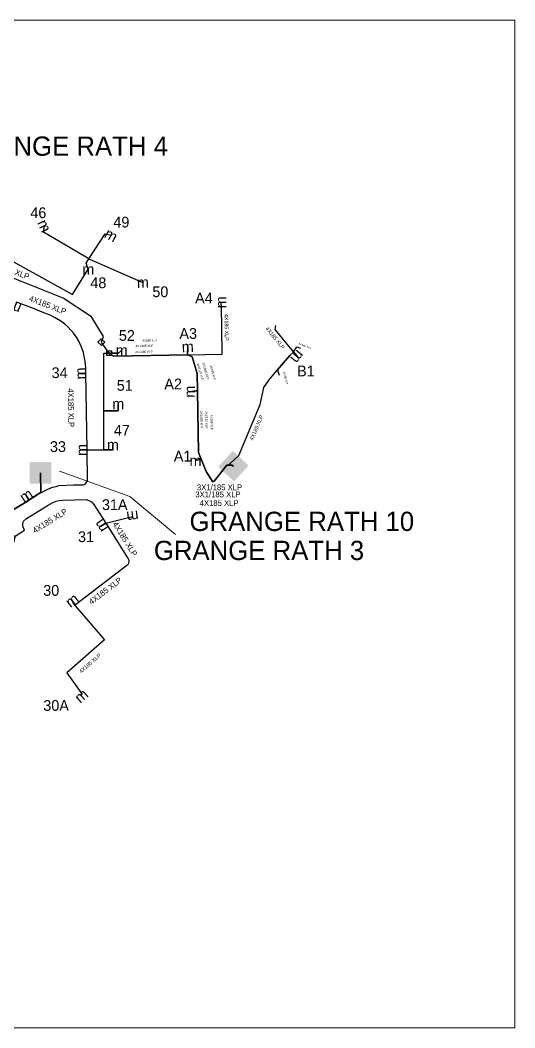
# Model space of a CAD drawing. Header units: metres. Extents: x 311594 to 312456, y 273769 to 274397.
# Drawn here: x 312148 to 312456, y 273769 to 274397 of the extents above; entities that cross this region are included whole.
import ezdxf
from ezdxf.enums import TextEntityAlignment as Align

# ---------------------------------------------------------------- set-up
doc = ezdxf.new("R2010")
doc.units = ezdxf.units.M
doc.header["$MEASUREMENT"] = 0
for name, color, linetype, lineweight in [('Level 10', 7, 'Continuous', 0), ('Level 14', 7, 'Continuous', 0), ('Level 15', 7, 'Continuous', 0), ('Level 16', 7, 'Continuous', 0), ('Level 17', 7, 'Continuous', 0), ('Level 5', 7, 'Continuous', 0), ('Level 6', 7, 'Continuous', 0), ('Level 7', 7, 'Continuous', 0)]:
    doc.layers.add(name, color=color, linetype=linetype, lineweight=lineweight)
doc.styles.add('Style-font_101', font='font_101.shx')
doc.styles.add('Style-WORKING', font='WORKING.shx')

msp = doc.modelspace()

# ---------------------------------------------------------------- linework, layer by layer
at = {"layer": 'Level 10', "color": 7, "linetype": 'Continuous', "lineweight": 0, "flags": 128}
for points in [[(311594, 273769), (312456, 273769), (312456, 274397), (311594, 274397), (311594, 273769)], [(311594, 274397), (311594, 273769), (312456, 273769), (312456, 274397), (311594, 274397)]]:
    msp.add_lwpolyline(points, close=True, dxfattribs=at)
at = {"layer": 'Level 14', "color": 1, "linetype": 'Continuous', "lineweight": 30, "flags": 128}
for points in [[(312198.3, 274196.31), (312199.65, 274199.9), (312192.13, 274212.16), (312174.48, 274223.74), (312110.85, 274249), (312111.18, 274248.88), (312114.21, 274258.3)], [(312280.61, 274119.04), (312279.58, 274119.64), (312277.24, 274119.64), (312276.58, 274119.64), (312268.61, 274109.6), (312267.76, 274109.18), (312263.81, 274115.27), (312260.46, 274123.39), (312258.76, 274127.52), (312258.16, 274165.93), (312257.99, 274176.75), (312254.99, 274187.13), (312252.17, 274188.41), (312251.94, 274188.41), (312206.09, 274187.56), (312203.69, 274188.59), (312203.14, 274189.46), (312198.62, 274196), (312198.3, 274196.31)], [(312160.39, 274114.83), (312160.58, 274102.51), (312164.93, 274104.81), (312167.85, 274105.92), (312170.22, 274106.47), (312171.74, 274106.89), (312181.2, 274107.31), (312186.9, 274107.31), (312188.15, 274107.87), (312188.84, 274108.56), (312189.68, 274109.81), (312189.54, 274129.28), (312199.93, 274129.28), (312199.86, 274153.54), (312199.77, 274189.46), (312203.14, 274189.46)], [(312203.14, 274189.46), (312203.69, 274188.59), (312206.09, 274187.56), (312251.94, 274188.41), (312252.17, 274188.41), (312254.99, 274187.13), (312257.99, 274176.75), (312258.16, 274165.93), (312258.76, 274127.52), (312260.46, 274123.39), (312263.81, 274115.27), (312267.76, 274109.18), (312268.61, 274109.6), (312276.58, 274119.64), (312277.24, 274119.64), (312279.58, 274119.64), (312280.61, 274119.04)], [(312142.83, 274091.62), (312151.19, 274096.67), (312160.22, 274102.51), (312160.58, 274102.51), (312160.39, 274114.83)]]:
    msp.add_lwpolyline(points, dxfattribs=at)
at = {"layer": 'Level 15', "color": 1, "linetype": 'Continuous', "lineweight": 30, "flags": 128}
for points in [[(312198.27, 274198.43), (312200.42, 274196.34), (312198.32, 274194.19), (312196.18, 274196.29), (312198.26, 274198.43)], [(312204.64, 274187.96), (312201.64, 274187.96), (312201.64, 274190.96), (312204.64, 274190.96), (312204.64, 274187.97)]]:
    msp.add_lwpolyline(points, dxfattribs=at)
at = {"layer": 'Level 15', "color": 1, "linetype": 'Continuous', "lineweight": 13, "extrusion": (0, 0, -1)}
msp.add_solid([(-312280.26, 274128.52), (-312271.13, 274118.69), (-312290.09, 274119.39), (-312280.96, 274109.56)], dxfattribs=at)
at = {"layer": 'Level 15', "color": 1, "linetype": 'Continuous', "lineweight": 13}
msp.add_solid([(312153.68, 274108.13), (312167.09, 274108.13), (312153.68, 274121.54), (312167.09, 274121.54)], dxfattribs=at)
at = {"layer": 'Level 17', "color": 212, "linetype": 'Continuous', "lineweight": 0, "flags": 128}
msp.add_lwpolyline([(312244.55, 274076.52), (312216, 274100.15), (312172.2, 274115.91)], dxfattribs=at)
at = {"layer": 'Level 5', "color": 1, "linetype": 'Continuous', "lineweight": 30, "flags": 128}
for points in [[(312190.16, 274241.8), (312188.78, 274245.51), (312190.58, 274248.26), (312190.49, 274248.31), (312162.35, 274264.79), (312162.83, 274268.84)], [(312132.5, 274260.9), (312129.96, 274253.73), (312130.22, 274253.58), (312180.36, 274226.09), (312190.16, 274241.8)], [(312190.16, 274241.8), (312188.78, 274245.51), (312190.58, 274248.26), (312200.7, 274263.76), (312204.43, 274263.07)], [(312190.16, 274241.8), (312188.78, 274245.51), (312190.58, 274248.26), (312224.17, 274233.59)], [(312185.28, 274176.81), (312188.2, 274176.81), (312188.63, 274176.81), (312188.57, 274180.18), (312188.15, 274184.49), (312187.59, 274187.41), (312187.68, 274187.48), (312187.09, 274189.89), (312185.98, 274193.22), (312184.31, 274196.84), (312182.78, 274199.34), (312181.11, 274201.71), (312179.58, 274203.51), (312177.36, 274205.88), (312175.55, 274207.55), (312173.05, 274209.49), (312169.15, 274211.72), (312166.51, 274213.11), (312161.51, 274215.06), (312155.95, 274217.28), (312145.52, 274221.31), (312144.27, 274217.84)], [(312252.15, 274193.51), (312251.94, 274188.41), (312273.51, 274188.74), (312273.6, 274189.83), (312273.1, 274218.73), (312272.82, 274221.16)], [(312320.61, 274187.08), (312317.14, 274191.32), (312306.63, 274204.28), (312307.03, 274206.65)], [(312208.86, 274157.88), (312208.79, 274153.54), (312199.93, 274153.54), (312199.86, 274153.54), (312199.77, 274189.46), (312203.14, 274189.46), (312208.94, 274189.46), (312210.99, 274191.3)], [(312210.99, 274191.3), (312208.94, 274189.46), (312203.14, 274189.46), (312203.69, 274188.59), (312206.09, 274187.56), (312251.94, 274188.41), (312252.15, 274193.51)], [(312253.29, 274165.43), (312257.47, 274165.93), (312258.16, 274165.93), (312257.99, 274176.75), (312254.99, 274187.13), (312252.17, 274188.41), (312251.94, 274188.41), (312252.15, 274193.51)], [(312280.61, 274119.04), (312279.58, 274119.64), (312277.24, 274119.64), (312278.45, 274120.45), (312283.9, 274125.7), (312297.34, 274157.46), (312299.52, 274168.06), (312302.79, 274172.92), (312307.94, 274178.92), (312315.75, 274188.03), (312318.12, 274190.1), (312317.14, 274191.32), (312320.61, 274187.08)], [(312320.61, 274187.08), (312317.14, 274191.32), (312318.12, 274190.1), (312315.75, 274188.03), (312307.94, 274178.92), (312308.13, 274178.83), (312309.02, 274175.66)], [(312320.61, 274187.08), (312317.14, 274191.32), (312318.24, 274190.53), (312320.22, 274193.5), (312322.5, 274192.61)], [(312186.07, 274129.14), (312189.54, 274129.28), (312188.63, 274176.81), (312188.2, 274176.81), (312185.28, 274176.81)], [(312256.98, 274122.5), (312260.46, 274123.39), (312258.76, 274127.52), (312258.16, 274165.93), (312257.47, 274165.93), (312253.29, 274165.43)], [(312205.52, 274132.36), (312205.52, 274129.28), (312199.93, 274129.28), (312199.86, 274153.54), (312199.93, 274153.54), (312208.79, 274153.54), (312208.86, 274157.88)], [(312160.39, 274114.83), (312160.58, 274102.51), (312164.93, 274104.81), (312167.85, 274105.92), (312170.22, 274106.47), (312171.74, 274106.89), (312181.2, 274107.31), (312186.9, 274107.31), (312186.9, 274107.31), (312188.15, 274107.87), (312188.84, 274108.56), (312189.68, 274109.81), (312189.54, 274129.28), (312186.07, 274129.14)], [(312186.07, 274129.14), (312189.54, 274129.28), (312199.93, 274129.28), (312205.52, 274129.28), (312205.52, 274132.36)], [(312280.61, 274119.04), (312279.58, 274119.64), (312277.24, 274119.64), (312276.58, 274119.64), (312268.61, 274109.6), (312267.76, 274109.18), (312263.81, 274115.27), (312260.46, 274123.39), (312256.98, 274122.5)], [(312160.39, 274114.83), (312160.58, 274102.51), (312160.22, 274102.51), (312153.26, 274098.01), (312153.21, 274098.07), (312151.45, 274100.79)], [(312151.45, 274100.79), (312153.21, 274098.07), (312153.26, 274098.01), (312151.19, 274096.67), (312147.63, 274094.52), (312142.83, 274091.62), (312142.17, 274092.42), (312140.74, 274094.68), (312134.47, 274090.92), (312143.64, 274075.9), (312144.59, 274075.45), (312143.49, 274071.35)], [(312143.49, 274071.35), (312144.59, 274075.45), (312144.6, 274075.48), (312150.38, 274079.07), (312149.28, 274081.68), (312149.28, 274083.2), (312149.83, 274084.72), (312151.62, 274086.37), (312165.12, 274094.77), (312168.01, 274096.43), (312170.22, 274097.25), (312172.01, 274097.67), (312174.35, 274097.8), (312188.81, 274098.22), (312190.6, 274097.67), (312192.12, 274096.84), (312193.63, 274095.05), (312201.12, 274083.56), (312201.11, 274083.58), (312198.04, 274081.75)], [(312198.04, 274081.75), (312201.11, 274083.58), (312201.12, 274083.56), (312217.8, 274087.65)], [(312198.04, 274081.75), (312201.11, 274083.58), (312201.12, 274083.56), (312215.02, 274061.39), (312215.43, 274060.36), (312215.43, 274059.6), (312215.3, 274058.78), (312214.95, 274057.95), (312214.12, 274057.12), (312182.17, 274032.66), (312180, 274035.46)], [(312180, 274035.46), (312180.87, 274033.25), (312200.35, 274010.77), (312176.74, 273990.17), (312186.11, 273977.06), (312185.75, 273975.94)]]:
    msp.add_lwpolyline(points, dxfattribs=at)

# ---------------------------------------------------------------- texts
at = {"layer": 'Level 16', "color": 212, "linetype": 'Continuous', "lineweight": 13, "style": 'Style-WORKING'}
for s, height, p in [('GRANGE RATH 4', 12, (312108.75, 274312.49)), ('3X1/185 XLP', 3.582, (312256.86, 274099.63)), ('3X1/185 XLP', 3.582, (312257.84, 274104.06)), ('GRANGE RATH 10', 12, (312253.25, 274078.65)), ('GRANGE RATH 3', 12, (312231.02, 274060.53))]:
    msp.add_text(s, height=height, dxfattribs=at).set_placement(p)
for height, rotation, p in [(3.582, 338.35479, (312126.22, 274245.61)), (1.3373, 1.06329, (312219.63, 274193.21)), (1.3373, 1.06329, (312219.39, 274189.52)), (1.3373, 286.12168, (312257.78, 274182.87)), (1.3373, 286.12168, (312261.23, 274183.36)), (1.3373, 270.89184, (312260, 274153.58)), (1.3373, 270.89184, (312263.07, 274153.45))]:
    msp.add_text('3X1/185 XLP', height=height, rotation=rotation, dxfattribs=at).set_placement(p)
at = {"layer": 'Level 6', "color": 5, "linetype": 'Continuous', "lineweight": 13, "style": 'Style-font_101'}
for rotation, p in [(294.83, (312162.83, 274268.84)), (331.117, (312204.43, 274263.07)), (2.293, (312224.17, 274233.59)), (89.132, (312272.82, 274221.16)), (158.495, (312144.27, 274217.84)), (2.047, (312252.15, 274193.51)), (230.472, (312320.61, 274187.07)), (91.908, (312185.28, 274176.81)), (89.527, (312253.29, 274165.43)), (90, (312186.07, 274129.14)), (32.887, (312151.45, 274100.79)), (187.155, (312217.8, 274087.64)), (123.079, (312198.04, 274081.75)), (36.955, (312180, 274035.45)), (40.721, (312185.75, 273975.94))]:
    msp.add_text('m', height=6.71, rotation=rotation, dxfattribs=at).set_placement(p, align=Align.MIDDLE_CENTER)
for p in [(312190.16, 274241.8), (312210.99, 274191.3), (312208.86, 274157.88), (312205.52, 274132.36), (312256.98, 274122.5)]:
    msp.add_text('m', height=6.71, dxfattribs=at).set_placement(p, align=Align.MIDDLE_CENTER)
at = {"layer": 'Level 7', "color": 212, "linetype": 'Continuous', "lineweight": 13, "style": 'Style-WORKING'}
for s, height, p in [('46', 6.7, (312154.07, 274273.64)), ('49', 6.7, (312205.8, 274267.76)), ('48', 6.7, (312191.43, 274229.99)), ('50', 6.7, (312230.09, 274224.39)), ('A4', 6.7, (312256.73, 274220.47)), ('52', 6.7, (312209.23, 274197.14)), ('A3', 6.7, (312246.95, 274198.38)), ('34', 6.7, (312167.31, 274173.91)), ('B1', 6.7, (312320.29, 274175.01)), ('51', 6.7, (312207.93, 274166.04)), ('A2', 6.7, (312237.57, 274166.91)), ('47', 6.7, (312206.1, 274138.07)), ('33', 6.7, (312166.27, 274127.9)), ('A1', 6.7, (312243.47, 274121.95)), ('31A', 6.7, (312198.68, 274091.7)), ('4X185 XLP', 3.582, (312259.57, 274094.25)), ('31', 6.7, (312183.77, 274071.71)), ('30', 6.7, (312162.09, 274038.25)), ('30A', 6.7, (312162.13, 273966.57))]:
    msp.add_text(s, height=height, dxfattribs=at).set_placement(p)
for height, rotation, p in [(3.582, 338.85431, (312152.89, 274222.2)), (2.388, 270.99114, (312275.01, 274213.89)), (2.388, 309.03905, (312300.42, 274204.73)), (1.337, 1.06327, (312223.82, 274196.65)), (1.194, 338.62464, (312321.03, 274194.93)), (1.337, 286.12168, (312265.9, 274181.64)), (1.194, 285.69451, (312311.43, 274177.95)), (3.582, 271.09557, (312177.38, 274167.54)), (1.337, 270.89184, (312266.4, 274150.99)), (2.388, 67.05772, (312292.79, 274134.82)), (3.582, 31.76527, (312156.87, 274077.08)), (3.582, 302.09291, (312205.07, 274083.01)), (3.582, 37.42631, (312192.21, 274032.58)), (2.388, 41.11384, (312185.73, 273989.79))]:
    msp.add_text('4X185 XLP', height=height, rotation=rotation, dxfattribs=at).set_placement(p)

doc.saveas('drawing.dxf')
